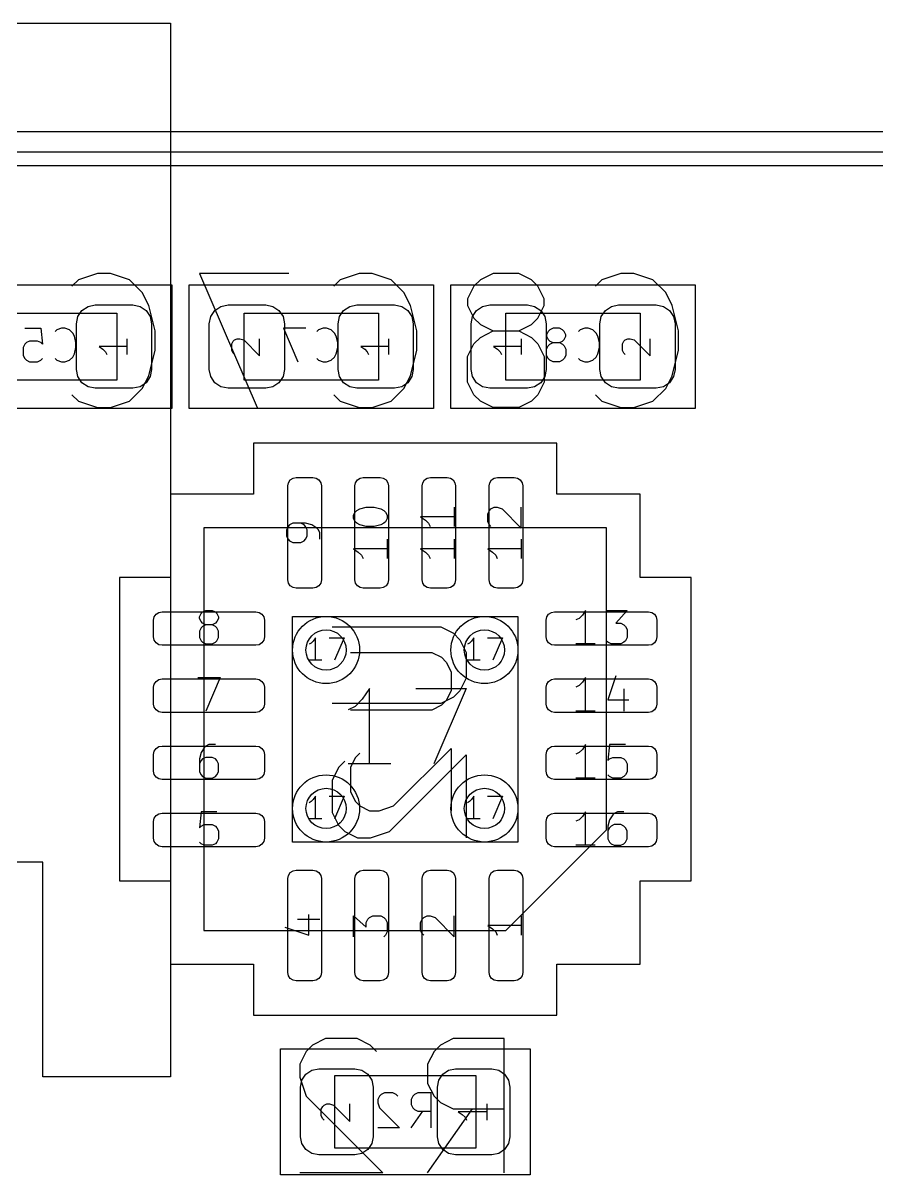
# Model space of a CAD drawing. Header units: millimetres. Extents: x 11.8 to 38.3, y -37 to -11.
# Drawn here: x 21.1 to 27.46, y -19.62 to -11.04 of the extents above; entities that cross this region are included whole.
import ezdxf

# ---------------------------------------------------------------- set-up
doc = ezdxf.new("R2010")
doc.units = ezdxf.units.MM
for name, color, linetype, true_color in [('B.Courtyard', 4, 'CONTINUOUS', 0x26e9ff), ('B.Fab', 155, 'CONTINUOUS', 0x585d84), ('Edge.Cuts', 254, 'CONTINUOUS', 0xd0d2cd), ('F.Courtyard', 6, 'CONTINUOUS', 0xff26e2), ('F.Fab', 9, 'CONTINUOUS', 0xafafaf)]:
    doc.layers.add(name, color=color, linetype=linetype, true_color=true_color)

msp = doc.modelspace()

# ---------------------------------------------------------------- linework, layer by layer
at = {"layer": 'B.Courtyard', "linetype": 'CONTINUOUS'}
for p, q in [((20.39, -12.99), (22.21, -12.99)), ((22.21, -12.99), (22.21, -13.91)), ((22.34, -12.99), (24.16, -12.99)), ((22.34, -13.91), (22.34, -12.99)), ((24.16, -12.99), (24.16, -13.91)), ((24.29, -12.99), (26.11, -12.99)), ((24.29, -13.91), (24.29, -12.99)), ((26.11, -12.99), (26.11, -13.91)), ((22.21, -13.91), (20.39, -13.91)), ((24.16, -13.91), (22.34, -13.91)), ((26.11, -13.91), (24.29, -13.91)), ((22.82, -14.17), (22.82, -14.55)), ((25.08, -14.17), (22.82, -14.17)), ((25.08, -14.55), (25.08, -14.17)), ((22.2, -14.55), (22.2, -15.17)), ((22.82, -14.55), (22.2, -14.55)), ((25.7, -14.55), (25.08, -14.55)), ((25.7, -15.17), (25.7, -14.55)), ((21.82, -15.17), (21.82, -17.43)), ((22.2, -15.17), (21.82, -15.17)), ((26.08, -15.17), (25.7, -15.17)), ((26.08, -17.43), (26.08, -15.17)), ((21.82, -17.43), (22.2, -17.43)), ((22.2, -17.43), (22.2, -18.05)), ((25.7, -17.43), (26.08, -17.43)), ((25.7, -18.05), (25.7, -17.43)), ((22.2, -18.05), (22.82, -18.05)), ((22.82, -18.05), (22.82, -18.43)), ((25.08, -18.05), (25.7, -18.05)), ((25.08, -18.43), (25.08, -18.05)), ((22.82, -18.43), (25.08, -18.43)), ((23.02, -18.68), (24.88, -18.68)), ((23.02, -19.62), (23.02, -18.68)), ((24.88, -18.68), (24.88, -19.62)), ((24.88, -19.62), (23.02, -19.62))]:
    msp.add_line(p, q, dxfattribs=at)
at = {"layer": 'B.Courtyard'}
for centre in [(23.36, -15.71), (24.54, -15.71), (23.36, -16.89), (24.54, -16.89)]:
    msp.add_circle(centre, 0.15, dxfattribs=at)
at = {"layer": 'B.Fab', "linetype": 'CONTINUOUS'}
for p, q in [((21.514285, -12.952438), (21.466666, -13.000057)), ((21.657142, -12.904819), (21.514285, -12.952438)), ((21.75238, -12.904819), (21.657142, -12.904819)), ((21.895237, -12.952438), (21.75238, -12.904819)), ((21.990475, -13.047676), (21.895237, -12.952438)), ((23.083332, -12.904819), (22.416666, -12.904819)), ((22.416666, -12.904819), (22.845237, -13.904819)), ((23.464285, -12.952438), (23.416666, -13.000057)), ((23.607142, -12.904819), (23.464285, -12.952438)), ((23.70238, -12.904819), (23.607142, -12.904819)), ((23.845237, -12.952438), (23.70238, -12.904819)), ((23.940475, -13.047676), (23.845237, -12.952438)), ((24.509523, -12.952438), (24.461904, -13.000057)), ((24.604761, -12.904819), (24.509523, -12.952438)), ((24.795237, -12.904819), (24.604761, -12.904819)), ((24.890475, -12.952438), (24.795237, -12.904819)), ((24.938094, -13.000057), (24.890475, -12.952438)), ((25.414285, -12.952438), (25.366666, -13.000057)), ((25.557142, -12.904819), (25.414285, -12.952438)), ((25.65238, -12.904819), (25.557142, -12.904819)), ((25.795237, -12.952438), (25.65238, -12.904819)), ((25.890475, -13.047676), (25.795237, -12.952438)), ((24.461904, -13.000057), (24.414285, -13.095295)), ((24.985713, -13.095295), (24.938094, -13.000057)), ((22.038094, -13.142914), (21.990475, -13.047676)), ((23.988094, -13.142914), (23.940475, -13.047676)), ((24.414285, -13.095295), (24.414285, -13.142914)), ((24.985713, -13.142914), (24.985713, -13.095295)), ((25.938094, -13.142914), (25.890475, -13.047676)), ((20.8, -13.2), (21.8, -13.2)), ((21.510657, -13.226424), (21.541005, -13.181005)), ((21.541005, -13.181005), (21.586424, -13.150657)), ((21.586424, -13.150657), (21.64, -13.14)), ((21.64, -13.14), (21.92, -13.14)), ((21.8, -13.2), (21.8, -13.7)), ((21.92, -13.14), (21.973576, -13.150657)), ((21.973576, -13.150657), (22.018995, -13.181005)), ((22.018995, -13.181005), (22.049343, -13.226424)), ((22.085713, -13.33339), (22.038094, -13.142914)), ((22.500657, -13.226424), (22.531005, -13.181005)), ((22.531005, -13.181005), (22.576424, -13.150657)), ((22.576424, -13.150657), (22.63, -13.14)), ((22.63, -13.14), (22.91, -13.14)), ((22.75, -13.2), (23.75, -13.2)), ((22.75, -13.7), (22.75, -13.2)), ((22.91, -13.14), (22.963576, -13.150657)), ((22.963576, -13.150657), (23.008995, -13.181005)), ((23.008995, -13.181005), (23.039343, -13.226424)), ((23.460657, -13.226424), (23.491005, -13.181005)), ((23.491005, -13.181005), (23.536424, -13.150657)), ((23.536424, -13.150657), (23.59, -13.14)), ((23.59, -13.14), (23.87, -13.14)), ((23.75, -13.2), (23.75, -13.7)), ((23.87, -13.14), (23.923576, -13.150657)), ((23.923576, -13.150657), (23.968995, -13.181005)), ((23.968995, -13.181005), (23.999343, -13.226424)), ((24.035713, -13.33339), (23.988094, -13.142914)), ((24.414285, -13.142914), (24.461904, -13.238152)), ((24.450657, -13.226424), (24.481005, -13.181005)), ((24.481005, -13.181005), (24.526424, -13.150657)), ((24.526424, -13.150657), (24.58, -13.14)), ((24.58, -13.14), (24.86, -13.14)), ((24.7, -13.2), (25.7, -13.2)), ((24.7, -13.7), (24.7, -13.2)), ((24.86, -13.14), (24.913576, -13.150657)), ((24.913576, -13.150657), (24.958995, -13.181005)), ((24.938094, -13.238152), (24.985713, -13.142914)), ((24.958995, -13.181005), (24.989343, -13.226424)), ((25.410657, -13.226424), (25.441005, -13.181005)), ((25.441005, -13.181005), (25.486424, -13.150657)), ((25.486424, -13.150657), (25.54, -13.14)), ((25.54, -13.14), (25.82, -13.14)), ((25.7, -13.2), (25.7, -13.7)), ((25.82, -13.14), (25.873576, -13.150657)), ((25.873576, -13.150657), (25.918995, -13.181005)), ((25.918995, -13.181005), (25.949343, -13.226424)), ((25.985713, -13.33339), (25.938094, -13.142914)), ((21.5, -13.28), (21.510657, -13.226424)), ((21.5, -13.62), (21.5, -13.28)), ((22.049343, -13.226424), (22.06, -13.28)), ((22.06, -13.28), (22.06, -13.62)), ((22.49, -13.28), (22.500657, -13.226424)), ((22.49, -13.62), (22.49, -13.28)), ((23.039343, -13.226424), (23.05, -13.28)), ((23.05, -13.28), (23.05, -13.62)), ((23.45, -13.28), (23.460657, -13.226424)), ((23.45, -13.62), (23.45, -13.28)), ((23.999343, -13.226424), (24.01, -13.28)), ((24.01, -13.28), (24.01, -13.62)), ((24.44, -13.28), (24.450657, -13.226424)), ((24.44, -13.62), (24.44, -13.28)), ((24.461904, -13.238152), (24.509523, -13.285771)), ((24.509523, -13.285771), (24.604761, -13.33339)), ((24.795237, -13.33339), (24.890475, -13.285771)), ((24.890475, -13.285771), (24.938094, -13.238152)), ((24.989343, -13.226424), (25, -13.28)), ((25, -13.28), (25, -13.62)), ((25.4, -13.28), (25.410657, -13.226424)), ((25.4, -13.62), (25.4, -13.28)), ((25.949343, -13.226424), (25.96, -13.28)), ((25.96, -13.28), (25.96, -13.62)), ((21.115475, -13.313574), (21.234523, -13.313574)), ((21.234523, -13.313574), (21.246427, -13.432622)), ((21.35357, -13.325479), (21.341666, -13.337384)), ((21.389285, -13.313574), (21.35357, -13.325479)), ((21.413094, -13.313574), (21.389285, -13.313574)), ((21.448808, -13.325479), (21.413094, -13.313574)), ((21.472618, -13.349289), (21.448808, -13.325479)), ((21.484523, -13.373098), (21.472618, -13.349289)), ((21.496427, -13.420717), (21.484523, -13.373098)), ((22.085713, -13.476247), (22.085713, -13.33339)), ((23.208332, -13.313574), (23.041666, -13.313574)), ((23.041666, -13.313574), (23.148808, -13.563574)), ((23.30357, -13.325479), (23.291666, -13.337384)), ((23.339285, -13.313574), (23.30357, -13.325479)), ((23.363094, -13.313574), (23.339285, -13.313574)), ((23.398808, -13.325479), (23.363094, -13.313574)), ((23.422618, -13.349289), (23.398808, -13.325479)), ((23.434523, -13.373098), (23.422618, -13.349289)), ((23.446427, -13.420717), (23.434523, -13.373098)), ((24.035713, -13.476247), (24.035713, -13.33339)), ((24.461904, -13.428628), (24.509523, -13.381009)), ((24.509523, -13.381009), (24.604761, -13.33339)), ((24.604761, -13.33339), (24.795237, -13.33339)), ((24.795237, -13.33339), (24.890475, -13.381009)), ((24.890475, -13.381009), (24.938094, -13.428628)), ((25.015475, -13.337384), (25.00357, -13.361193)), ((25.00357, -13.361193), (25.00357, -13.373098)), ((25.00357, -13.373098), (25.015475, -13.396908)), ((25.02738, -13.325479), (25.015475, -13.337384)), ((25.051189, -13.313574), (25.02738, -13.325479)), ((25.098808, -13.313574), (25.051189, -13.313574)), ((25.122618, -13.325479), (25.098808, -13.313574)), ((25.134523, -13.337384), (25.122618, -13.325479)), ((25.146427, -13.361193), (25.134523, -13.337384)), ((25.134523, -13.396908), (25.146427, -13.373098)), ((25.146427, -13.373098), (25.146427, -13.361193)), ((25.25357, -13.325479), (25.241666, -13.337384)), ((25.289285, -13.313574), (25.25357, -13.325479)), ((25.313094, -13.313574), (25.289285, -13.313574)), ((25.348808, -13.325479), (25.313094, -13.313574)), ((25.372618, -13.349289), (25.348808, -13.325479)), ((25.384523, -13.373098), (25.372618, -13.349289)), ((25.396427, -13.420717), (25.384523, -13.373098)), ((25.985713, -13.476247), (25.985713, -13.33339)), ((21.115475, -13.432622), (21.10357, -13.456431)), ((21.10357, -13.456431), (21.10357, -13.515955)), ((21.12738, -13.420717), (21.115475, -13.432622)), ((21.151189, -13.408812), (21.12738, -13.420717)), ((21.210713, -13.408812), (21.151189, -13.408812)), ((21.234523, -13.420717), (21.210713, -13.408812)), ((21.246427, -13.432622), (21.234523, -13.420717)), ((21.484523, -13.50405), (21.496427, -13.456431)), ((21.496427, -13.456431), (21.496427, -13.420717)), ((21.874712, -13.449999), (21.668046, -13.449999)), ((21.668046, -13.449999), (21.697569, -13.469682)), ((21.697569, -13.469682), (21.717252, -13.489364)), ((21.874712, -13.390952), (21.874712, -13.509047)), ((22.658046, -13.430317), (22.667887, -13.410634)), ((22.658046, -13.479523), (22.658046, -13.430317)), ((22.667887, -13.410634), (22.677728, -13.400793)), ((22.677728, -13.400793), (22.697411, -13.390952)), ((22.697411, -13.390952), (22.717093, -13.390952)), ((22.717093, -13.390952), (22.746617, -13.400793)), ((22.746617, -13.400793), (22.864712, -13.518888)), ((22.864712, -13.518888), (22.864712, -13.390952)), ((23.434523, -13.50405), (23.446427, -13.456431)), ((23.446427, -13.456431), (23.446427, -13.420717)), ((23.824712, -13.449999), (23.618046, -13.449999)), ((23.618046, -13.449999), (23.647569, -13.469682)), ((23.647569, -13.469682), (23.667252, -13.489364)), ((23.824712, -13.390952), (23.824712, -13.509047)), ((24.414285, -13.523866), (24.461904, -13.428628)), ((24.814712, -13.449999), (24.608046, -13.449999)), ((24.608046, -13.449999), (24.637569, -13.469682)), ((24.637569, -13.469682), (24.657252, -13.489364)), ((24.814712, -13.390952), (24.814712, -13.509047)), ((24.938094, -13.428628), (24.985713, -13.523866)), ((25.00357, -13.468336), (25.015475, -13.444527)), ((25.00357, -13.515955), (25.00357, -13.468336)), ((25.015475, -13.396908), (25.02738, -13.408812)), ((25.015475, -13.444527), (25.02738, -13.432622)), ((25.02738, -13.408812), (25.051189, -13.420717)), ((25.02738, -13.432622), (25.051189, -13.420717)), ((25.051189, -13.420717), (25.098808, -13.420717)), ((25.098808, -13.420717), (25.122618, -13.408812)), ((25.098808, -13.420717), (25.122618, -13.432622)), ((25.122618, -13.408812), (25.134523, -13.396908)), ((25.122618, -13.432622), (25.134523, -13.444527)), ((25.134523, -13.444527), (25.146427, -13.468336)), ((25.146427, -13.468336), (25.146427, -13.515955)), ((25.384523, -13.50405), (25.396427, -13.456431)), ((25.396427, -13.456431), (25.396427, -13.420717)), ((25.568046, -13.430317), (25.577887, -13.410634)), ((25.568046, -13.479523), (25.568046, -13.430317)), ((25.577887, -13.410634), (25.587728, -13.400793)), ((25.587728, -13.400793), (25.607411, -13.390952)), ((25.607411, -13.390952), (25.627093, -13.390952)), ((25.627093, -13.390952), (25.656617, -13.400793)), ((25.656617, -13.400793), (25.774712, -13.518888)), ((25.774712, -13.518888), (25.774712, -13.390952)), ((21.10357, -13.515955), (21.115475, -13.539765)), ((21.115475, -13.539765), (21.12738, -13.55167)), ((21.12738, -13.55167), (21.151189, -13.563574)), ((21.210713, -13.563574), (21.234523, -13.55167)), ((21.234523, -13.55167), (21.246427, -13.539765)), ((21.341666, -13.539765), (21.35357, -13.55167)), ((21.35357, -13.55167), (21.389285, -13.563574)), ((21.413094, -13.563574), (21.448808, -13.55167)), ((21.448808, -13.55167), (21.472618, -13.52786)), ((21.472618, -13.52786), (21.484523, -13.50405)), ((21.717252, -13.489364), (21.727093, -13.509047)), ((22.038094, -13.666723), (22.085713, -13.476247)), ((22.667887, -13.499205), (22.658046, -13.479523)), ((22.677728, -13.509047), (22.667887, -13.499205)), ((23.291666, -13.539765), (23.30357, -13.55167)), ((23.30357, -13.55167), (23.339285, -13.563574)), ((23.363094, -13.563574), (23.398808, -13.55167)), ((23.398808, -13.55167), (23.422618, -13.52786)), ((23.422618, -13.52786), (23.434523, -13.50405)), ((23.667252, -13.489364), (23.677093, -13.509047)), ((23.988094, -13.666723), (24.035713, -13.476247)), ((24.414285, -13.714342), (24.414285, -13.523866)), ((24.657252, -13.489364), (24.667093, -13.509047)), ((24.985713, -13.523866), (24.985713, -13.714342)), ((25.015475, -13.539765), (25.00357, -13.515955)), ((25.02738, -13.55167), (25.015475, -13.539765)), ((25.051189, -13.563574), (25.02738, -13.55167)), ((25.122618, -13.55167), (25.098808, -13.563574)), ((25.134523, -13.539765), (25.122618, -13.55167)), ((25.146427, -13.515955), (25.134523, -13.539765)), ((25.241666, -13.539765), (25.25357, -13.55167)), ((25.25357, -13.55167), (25.289285, -13.563574)), ((25.313094, -13.563574), (25.348808, -13.55167)), ((25.348808, -13.55167), (25.372618, -13.52786)), ((25.372618, -13.52786), (25.384523, -13.50405)), ((25.577887, -13.499205), (25.568046, -13.479523)), ((25.587728, -13.509047), (25.577887, -13.499205)), ((25.938094, -13.666723), (25.985713, -13.476247)), ((21.151189, -13.563574), (21.210713, -13.563574)), ((21.389285, -13.563574), (21.413094, -13.563574)), ((21.510657, -13.673576), (21.5, -13.62)), ((22.06, -13.62), (22.049343, -13.673576)), ((22.500657, -13.673576), (22.49, -13.62)), ((23.05, -13.62), (23.039343, -13.673576)), ((23.339285, -13.563574), (23.363094, -13.563574)), ((23.460657, -13.673576), (23.45, -13.62)), ((24.01, -13.62), (23.999343, -13.673576)), ((24.450657, -13.673576), (24.44, -13.62)), ((25, -13.62), (24.989343, -13.673576)), ((25.098808, -13.563574), (25.051189, -13.563574)), ((25.289285, -13.563574), (25.313094, -13.563574)), ((25.410657, -13.673576), (25.4, -13.62)), ((25.96, -13.62), (25.949343, -13.673576)), ((21.8, -13.7), (20.8, -13.7)), ((21.541005, -13.718995), (21.510657, -13.673576)), ((21.586424, -13.749343), (21.541005, -13.718995)), ((22.018995, -13.718995), (21.973576, -13.749343)), ((21.990475, -13.761961), (22.038094, -13.666723)), ((22.049343, -13.673576), (22.018995, -13.718995)), ((22.531005, -13.718995), (22.500657, -13.673576)), ((22.576424, -13.749343), (22.531005, -13.718995)), ((23.75, -13.7), (22.75, -13.7)), ((23.008995, -13.718995), (22.963576, -13.749343)), ((23.039343, -13.673576), (23.008995, -13.718995)), ((23.491005, -13.718995), (23.460657, -13.673576)), ((23.536424, -13.749343), (23.491005, -13.718995)), ((23.968995, -13.718995), (23.923576, -13.749343)), ((23.940475, -13.761961), (23.988094, -13.666723)), ((23.999343, -13.673576), (23.968995, -13.718995)), ((24.461904, -13.80958), (24.414285, -13.714342)), ((24.481005, -13.718995), (24.450657, -13.673576)), ((24.526424, -13.749343), (24.481005, -13.718995)), ((25.7, -13.7), (24.7, -13.7)), ((24.958995, -13.718995), (24.913576, -13.749343)), ((24.985713, -13.714342), (24.938094, -13.80958)), ((24.989343, -13.673576), (24.958995, -13.718995)), ((25.441005, -13.718995), (25.410657, -13.673576)), ((25.486424, -13.749343), (25.441005, -13.718995)), ((25.918995, -13.718995), (25.873576, -13.749343)), ((25.890475, -13.761961), (25.938094, -13.666723)), ((25.949343, -13.673576), (25.918995, -13.718995)), ((21.466666, -13.80958), (21.514285, -13.8572)), ((21.64, -13.76), (21.586424, -13.749343)), ((21.92, -13.76), (21.64, -13.76)), ((21.895237, -13.8572), (21.990475, -13.761961)), ((21.973576, -13.749343), (21.92, -13.76)), ((22.63, -13.76), (22.576424, -13.749343)), ((22.91, -13.76), (22.63, -13.76)), ((22.963576, -13.749343), (22.91, -13.76)), ((23.416666, -13.80958), (23.464285, -13.8572)), ((23.59, -13.76), (23.536424, -13.749343)), ((23.87, -13.76), (23.59, -13.76)), ((23.845237, -13.8572), (23.940475, -13.761961)), ((23.923576, -13.749343), (23.87, -13.76)), ((24.509523, -13.8572), (24.461904, -13.80958)), ((24.58, -13.76), (24.526424, -13.749343)), ((24.86, -13.76), (24.58, -13.76)), ((24.913576, -13.749343), (24.86, -13.76)), ((24.938094, -13.80958), (24.890475, -13.8572)), ((25.366666, -13.80958), (25.414285, -13.8572)), ((25.54, -13.76), (25.486424, -13.749343)), ((25.82, -13.76), (25.54, -13.76)), ((25.795237, -13.8572), (25.890475, -13.761961)), ((25.873576, -13.749343), (25.82, -13.76)), ((21.514285, -13.8572), (21.657142, -13.904819)), ((21.75238, -13.904819), (21.895237, -13.8572)), ((23.464285, -13.8572), (23.607142, -13.904819)), ((23.70238, -13.904819), (23.845237, -13.8572)), ((24.604761, -13.904819), (24.509523, -13.8572)), ((24.890475, -13.8572), (24.795237, -13.904819)), ((25.414285, -13.8572), (25.557142, -13.904819)), ((25.65238, -13.904819), (25.795237, -13.8572)), ((21.657142, -13.904819), (21.75238, -13.904819)), ((23.607142, -13.904819), (23.70238, -13.904819)), ((24.795237, -13.904819), (24.604761, -13.904819)), ((25.557142, -13.904819), (25.65238, -13.904819)), ((23.075, -14.4875), (23.079758, -14.463582)), ((23.075, -15.1875), (23.075, -14.4875)), ((23.079758, -14.463582), (23.093306, -14.443306)), ((23.093306, -14.443306), (23.113582, -14.429758)), ((23.113582, -14.429758), (23.1375, -14.425)), ((23.1375, -14.425), (23.2625, -14.425)), ((23.2625, -14.425), (23.286418, -14.429758)), ((23.286418, -14.429758), (23.306694, -14.443306)), ((23.306694, -14.443306), (23.320242, -14.463582)), ((23.320242, -14.463582), (23.325, -14.4875)), ((23.325, -14.4875), (23.325, -15.1875)), ((23.575, -14.4875), (23.579758, -14.463582)), ((23.575, -15.1875), (23.575, -14.4875)), ((23.579758, -14.463582), (23.593306, -14.443306)), ((23.593306, -14.443306), (23.613582, -14.429758)), ((23.613582, -14.429758), (23.6375, -14.425)), ((23.6375, -14.425), (23.7625, -14.425)), ((23.7625, -14.425), (23.786418, -14.429758)), ((23.786418, -14.429758), (23.806694, -14.443306)), ((23.806694, -14.443306), (23.820242, -14.463582)), ((23.820242, -14.463582), (23.825, -14.4875)), ((23.825, -14.4875), (23.825, -15.1875)), ((24.075, -14.4875), (24.079758, -14.463582)), ((24.075, -15.1875), (24.075, -14.4875)), ((24.079758, -14.463582), (24.093306, -14.443306)), ((24.093306, -14.443306), (24.113582, -14.429758)), ((24.113582, -14.429758), (24.1375, -14.425)), ((24.1375, -14.425), (24.2625, -14.425)), ((24.2625, -14.425), (24.286418, -14.429758)), ((24.286418, -14.429758), (24.306694, -14.443306)), ((24.306694, -14.443306), (24.320242, -14.463582)), ((24.320242, -14.463582), (24.325, -14.4875)), ((24.325, -14.4875), (24.325, -15.1875)), ((24.575, -14.4875), (24.579758, -14.463582)), ((24.575, -15.1875), (24.575, -14.4875)), ((24.579758, -14.463582), (24.593306, -14.443306)), ((24.593306, -14.443306), (24.613582, -14.429758)), ((24.613582, -14.429758), (24.6375, -14.425)), ((24.6375, -14.425), (24.7625, -14.425)), ((24.7625, -14.425), (24.786418, -14.429758)), ((24.786418, -14.429758), (24.806694, -14.443306)), ((24.806694, -14.443306), (24.820242, -14.463582)), ((24.820242, -14.463582), (24.825, -14.4875)), ((24.825, -14.4875), (24.825, -15.1875)), ((23.576475, -14.682738), (23.58838, -14.670833)), ((23.58838, -14.670833), (23.612189, -14.658928)), ((23.612189, -14.658928), (23.659808, -14.647023)), ((23.659808, -14.647023), (23.719332, -14.647023)), ((23.719332, -14.647023), (23.766951, -14.658928)), ((23.766951, -14.658928), (23.790761, -14.670833)), ((23.790761, -14.670833), (23.802666, -14.682738)), ((24.31457, -14.647023), (24.31457, -14.78988)), ((24.56457, -14.694642), (24.576475, -14.670833)), ((24.576475, -14.670833), (24.58838, -14.658928)), ((24.58838, -14.658928), (24.612189, -14.647023)), ((24.612189, -14.647023), (24.635999, -14.647023)), ((24.635999, -14.647023), (24.671713, -14.658928)), ((24.671713, -14.658928), (24.81457, -14.801785)), ((24.81457, -14.801785), (24.81457, -14.647023)), ((23.56457, -14.706547), (23.576475, -14.682738)), ((23.56457, -14.730357), (23.56457, -14.706547)), ((23.576475, -14.754166), (23.56457, -14.730357)), ((23.58838, -14.766071), (23.576475, -14.754166)), ((23.802666, -14.754166), (23.790761, -14.766071)), ((23.802666, -14.682738), (23.81457, -14.706547)), ((23.81457, -14.730357), (23.802666, -14.754166)), ((23.81457, -14.706547), (23.81457, -14.730357)), ((24.31457, -14.718452), (24.06457, -14.718452)), ((24.06457, -14.718452), (24.100285, -14.742261)), ((24.100285, -14.742261), (24.124094, -14.766071)), ((24.56457, -14.754166), (24.56457, -14.694642)), ((24.576475, -14.777976), (24.56457, -14.754166)), ((25.45, -14.8), (22.45, -14.8)), ((22.45, -14.8), (22.45, -17.8)), ((23.076475, -14.78988), (23.06457, -14.813689)), ((23.06457, -14.813689), (23.06457, -14.861308)), ((23.08838, -14.777975), (23.076475, -14.78988)), ((23.112189, -14.76607), (23.08838, -14.777975)), ((23.207427, -14.76607), (23.112189, -14.76607)), ((23.195523, -14.777975), (23.171713, -14.76607)), ((23.207427, -14.78988), (23.195523, -14.777975)), ((23.255046, -14.777975), (23.207427, -14.76607)), ((23.219332, -14.813689), (23.207427, -14.78988)), ((23.219332, -14.861308), (23.219332, -14.813689)), ((23.290761, -14.801785), (23.255046, -14.777975)), ((23.302666, -14.813689), (23.290761, -14.801785)), ((23.31457, -14.837499), (23.302666, -14.813689)), ((23.31457, -14.885118), (23.31457, -14.837499)), ((23.612189, -14.777976), (23.58838, -14.766071)), ((23.659808, -14.78988), (23.612189, -14.777976)), ((23.719332, -14.78988), (23.659808, -14.78988)), ((23.766951, -14.777976), (23.719332, -14.78988)), ((23.790761, -14.766071), (23.766951, -14.777976)), ((24.124094, -14.766071), (24.135999, -14.78988)), ((24.58838, -14.78988), (24.576475, -14.777976)), ((25.45, -17.05), (25.45, -14.8)), ((23.06457, -14.861308), (23.076475, -14.885118)), ((23.076475, -14.885118), (23.08838, -14.897023)), ((23.08838, -14.897023), (23.112189, -14.908927)), ((23.112189, -14.908927), (23.171713, -14.908927)), ((23.171713, -14.908927), (23.195523, -14.897023)), ((23.195523, -14.897023), (23.207427, -14.885118)), ((23.207427, -14.885118), (23.219332, -14.861308)), ((23.81457, -14.885118), (23.81457, -15.027975)), ((24.31457, -14.885118), (24.31457, -15.027975)), ((24.81457, -14.885118), (24.81457, -15.027975)), ((23.81457, -14.956547), (23.56457, -14.956547)), ((23.56457, -14.956547), (23.600285, -14.980356)), ((23.600285, -14.980356), (23.624094, -15.004166)), ((23.624094, -15.004166), (23.635999, -15.027975)), ((24.31457, -14.956547), (24.06457, -14.956547)), ((24.06457, -14.956547), (24.100285, -14.980356)), ((24.100285, -14.980356), (24.124094, -15.004166)), ((24.124094, -15.004166), (24.135999, -15.027975)), ((24.81457, -14.956547), (24.56457, -14.956547)), ((24.56457, -14.956547), (24.600285, -14.980356)), ((24.600285, -14.980356), (24.624094, -15.004166)), ((24.624094, -15.004166), (24.635999, -15.027975)), ((23.079758, -15.211418), (23.075, -15.1875)), ((23.093306, -15.231694), (23.079758, -15.211418)), ((23.113582, -15.245242), (23.093306, -15.231694)), ((23.1375, -15.25), (23.113582, -15.245242)), ((23.2625, -15.25), (23.1375, -15.25)), ((23.286418, -15.245242), (23.2625, -15.25)), ((23.306694, -15.231694), (23.286418, -15.245242)), ((23.320242, -15.211418), (23.306694, -15.231694)), ((23.325, -15.1875), (23.320242, -15.211418)), ((23.579758, -15.211418), (23.575, -15.1875)), ((23.593306, -15.231694), (23.579758, -15.211418)), ((23.613582, -15.245242), (23.593306, -15.231694)), ((23.6375, -15.25), (23.613582, -15.245242)), ((23.7625, -15.25), (23.6375, -15.25)), ((23.786418, -15.245242), (23.7625, -15.25)), ((23.806694, -15.231694), (23.786418, -15.245242)), ((23.820242, -15.211418), (23.806694, -15.231694)), ((23.825, -15.1875), (23.820242, -15.211418)), ((24.079758, -15.211418), (24.075, -15.1875)), ((24.093306, -15.231694), (24.079758, -15.211418)), ((24.113582, -15.245242), (24.093306, -15.231694)), ((24.1375, -15.25), (24.113582, -15.245242)), ((24.2625, -15.25), (24.1375, -15.25)), ((24.286418, -15.245242), (24.2625, -15.25)), ((24.306694, -15.231694), (24.286418, -15.245242)), ((24.320242, -15.211418), (24.306694, -15.231694)), ((24.325, -15.1875), (24.320242, -15.211418)), ((24.579758, -15.211418), (24.575, -15.1875)), ((24.593306, -15.231694), (24.579758, -15.211418)), ((24.613582, -15.245242), (24.593306, -15.231694)), ((24.6375, -15.25), (24.613582, -15.245242)), ((24.7625, -15.25), (24.6375, -15.25)), ((24.786418, -15.245242), (24.7625, -15.25)), ((24.806694, -15.231694), (24.786418, -15.245242)), ((24.820242, -15.211418), (24.806694, -15.231694)), ((24.825, -15.1875), (24.820242, -15.211418)), ((22.079758, -15.463582), (22.093306, -15.443306)), ((22.093306, -15.443306), (22.113582, -15.429758)), ((22.113582, -15.429758), (22.1375, -15.425)), ((22.1375, -15.425), (22.8375, -15.425)), ((22.416072, -15.462189), (22.427976, -15.43838)), ((22.427976, -15.43838), (22.439881, -15.426475)), ((22.439881, -15.426475), (22.463691, -15.41457)), ((22.463691, -15.41457), (22.51131, -15.41457)), ((22.51131, -15.41457), (22.535119, -15.426475)), ((22.535119, -15.426475), (22.547024, -15.43838)), ((22.547024, -15.43838), (22.558929, -15.462189)), ((22.8375, -15.425), (22.861418, -15.429758)), ((22.861418, -15.429758), (22.881694, -15.443306)), ((22.881694, -15.443306), (22.895242, -15.463582)), ((25.004758, -15.463582), (25.018306, -15.443306)), ((25.018306, -15.443306), (25.038582, -15.429758)), ((25.038582, -15.429758), (25.0625, -15.425)), ((25.0625, -15.425), (25.7625, -15.425)), ((25.293452, -15.41457), (25.269643, -15.450285)), ((25.293452, -15.66457), (25.293452, -15.41457)), ((25.448214, -15.41457), (25.602976, -15.41457)), ((25.602976, -15.41457), (25.519642, -15.509808)), ((25.7625, -15.425), (25.786418, -15.429758)), ((25.786418, -15.429758), (25.806694, -15.443306)), ((25.806694, -15.443306), (25.820242, -15.463582)), ((22.075, -15.4875), (22.079758, -15.463582)), ((22.075, -15.6125), (22.075, -15.4875)), ((22.416072, -15.474094), (22.416072, -15.462189)), ((22.427976, -15.497904), (22.416072, -15.474094)), ((22.439881, -15.509808), (22.427976, -15.497904)), ((22.463691, -15.521713), (22.439881, -15.509808)), ((22.463691, -15.521713), (22.439881, -15.533618)), ((22.51131, -15.521713), (22.463691, -15.521713)), ((22.535119, -15.509808), (22.51131, -15.521713)), ((22.535119, -15.533618), (22.51131, -15.521713)), ((22.547024, -15.497904), (22.535119, -15.509808)), ((22.558929, -15.474094), (22.547024, -15.497904)), ((22.558929, -15.462189), (22.558929, -15.474094)), ((22.895242, -15.463582), (22.9, -15.4875)), ((22.9, -15.4875), (22.9, -15.6125)), ((23.11, -17.14), (23.11, -15.46)), ((23.11, -15.46), (24.79, -15.46)), ((24.79, -15.46), (24.79, -17.14)), ((25, -15.4875), (25.004758, -15.463582)), ((25, -15.6125), (25, -15.4875)), ((25.245833, -15.474094), (25.222024, -15.485999)), ((25.269643, -15.450285), (25.245833, -15.474094)), ((25.519642, -15.509808), (25.555357, -15.509808)), ((25.555357, -15.509808), (25.579166, -15.521713)), ((25.579166, -15.521713), (25.591071, -15.533618)), ((25.820242, -15.463582), (25.825, -15.4875)), ((25.825, -15.4875), (25.825, -15.6125)), ((22.079758, -15.636418), (22.075, -15.6125)), ((22.427976, -15.545523), (22.416072, -15.569332)), ((22.416072, -15.569332), (22.416072, -15.616951)), ((22.439881, -15.533618), (22.427976, -15.545523)), ((22.547024, -15.545523), (22.535119, -15.533618)), ((22.558929, -15.569332), (22.547024, -15.545523)), ((22.558929, -15.616951), (22.558929, -15.569332)), ((22.9, -15.6125), (22.895242, -15.636418)), ((23.404819, -15.538095), (24.214342, -15.538095)), ((24.214342, -15.538095), (24.30958, -15.585714)), ((24.30958, -15.585714), (24.3572, -15.633333)), ((25.004758, -15.636418), (25, -15.6125)), ((25.591071, -15.533618), (25.602976, -15.557427)), ((25.602976, -15.557427), (25.602976, -15.616951)), ((25.825, -15.6125), (25.820242, -15.636418)), ((22.093306, -15.656694), (22.079758, -15.636418)), ((22.113582, -15.670242), (22.093306, -15.656694)), ((22.1375, -15.675), (22.113582, -15.670242)), ((22.8375, -15.675), (22.1375, -15.675)), ((22.416072, -15.616951), (22.427976, -15.640761)), ((22.427976, -15.640761), (22.439881, -15.652666)), ((22.439881, -15.652666), (22.463691, -15.66457)), ((22.463691, -15.66457), (22.51131, -15.66457)), ((22.51131, -15.66457), (22.535119, -15.652666)), ((22.535119, -15.652666), (22.547024, -15.640761)), ((22.547024, -15.640761), (22.558929, -15.616951)), ((22.861418, -15.670242), (22.8375, -15.675)), ((22.881694, -15.656694), (22.861418, -15.670242)), ((22.895242, -15.636418), (22.881694, -15.656694)), ((23.248888, -15.659396), (23.233015, -15.667333)), ((23.264761, -15.643523), (23.248888, -15.659396)), ((23.280634, -15.619714), (23.264761, -15.643523)), ((23.280634, -15.78638), (23.280634, -15.619714)), ((23.383809, -15.619714), (23.49492, -15.619714)), ((23.49492, -15.619714), (23.423491, -15.78638)), ((24.3572, -15.633333), (24.404819, -15.728571)), ((24.428888, -15.659396), (24.413015, -15.667333)), ((24.444761, -15.643523), (24.428888, -15.659396)), ((24.460634, -15.619714), (24.444761, -15.643523)), ((24.460634, -15.78638), (24.460634, -15.619714)), ((24.563809, -15.619714), (24.67492, -15.619714)), ((24.67492, -15.619714), (24.603491, -15.78638)), ((25.018306, -15.656694), (25.004758, -15.636418)), ((25.038582, -15.670242), (25.018306, -15.656694)), ((25.0625, -15.675), (25.038582, -15.670242)), ((25.7625, -15.675), (25.0625, -15.675)), ((25.364881, -15.66457), (25.222024, -15.66457)), ((25.460119, -15.652666), (25.448214, -15.640761)), ((25.483928, -15.66457), (25.460119, -15.652666)), ((25.555357, -15.66457), (25.483928, -15.66457)), ((25.579166, -15.652666), (25.555357, -15.66457)), ((25.591071, -15.640761), (25.579166, -15.652666)), ((25.602976, -15.616951), (25.591071, -15.640761)), ((25.786418, -15.670242), (25.7625, -15.675)), ((25.806694, -15.656694), (25.786418, -15.670242)), ((25.820242, -15.636418), (25.806694, -15.656694)), ((23.328253, -15.78638), (23.233015, -15.78638)), ((23.541244, -15.728571), (24.148387, -15.728571)), ((24.148387, -15.728571), (24.219815, -15.764285)), ((24.219815, -15.764285), (24.25553, -15.8)), ((24.404819, -15.728571), (24.404819, -15.919047)), ((24.508253, -15.78638), (24.413015, -15.78638)), ((24.25553, -15.8), (24.291244, -15.871428)), ((24.291244, -15.871428), (24.291244, -16.014285)), ((22.079758, -15.963582), (22.093306, -15.943306)), ((22.093306, -15.943306), (22.113582, -15.929758)), ((22.113582, -15.929758), (22.1375, -15.925)), ((22.1375, -15.925), (22.8375, -15.925)), ((22.404167, -15.91457), (22.570833, -15.91457)), ((22.570833, -15.91457), (22.463691, -16.16457)), ((22.8375, -15.925), (22.861418, -15.929758)), ((22.861418, -15.929758), (22.881694, -15.943306)), ((22.881694, -15.943306), (22.895242, -15.963582)), ((24.404819, -15.919047), (24.3572, -16.014285)), ((25.004758, -15.963582), (25.018306, -15.943306)), ((25.018306, -15.943306), (25.038582, -15.929758)), ((25.038582, -15.929758), (25.0625, -15.925)), ((25.0625, -15.925), (25.7625, -15.925)), ((25.269643, -15.950285), (25.245833, -15.974094)), ((25.293452, -15.91457), (25.269643, -15.950285)), ((25.293452, -16.16457), (25.293452, -15.91457)), ((25.519642, -15.902666), (25.460119, -16.081237)), ((25.7625, -15.925), (25.786418, -15.929758)), ((25.786418, -15.929758), (25.806694, -15.943306)), ((25.806694, -15.943306), (25.820242, -15.963582)), ((22.075, -15.9875), (22.079758, -15.963582)), ((22.075, -16.1125), (22.075, -15.9875)), ((22.895242, -15.963582), (22.9, -15.9875)), ((22.9, -15.9875), (22.9, -16.1125)), ((23.683333, -15.996639), (23.63, -16.076639)), ((23.683333, -16.556639), (23.683333, -15.996639)), ((24.03, -15.996639), (24.403333, -15.996639)), ((24.403333, -15.996639), (24.163333, -16.556639)), ((24.291244, -16.014285), (24.25553, -16.085714)), ((24.3572, -16.014285), (24.30958, -16.061904)), ((25, -15.9875), (25.004758, -15.963582)), ((25, -16.1125), (25, -15.9875)), ((25.245833, -15.974094), (25.222024, -15.985999)), ((25.579166, -15.997904), (25.579166, -16.16457)), ((25.820242, -15.963582), (25.825, -15.9875)), ((25.825, -15.9875), (25.825, -16.1125)), ((22.079758, -16.136418), (22.075, -16.1125)), ((22.9, -16.1125), (22.895242, -16.136418)), ((24.214342, -16.109523), (23.404819, -16.109523)), ((23.576667, -16.129973), (23.523333, -16.156639)), ((23.63, -16.076639), (23.576667, -16.129973)), ((24.219815, -16.121428), (24.148387, -16.157142)), ((24.30958, -16.061904), (24.214342, -16.109523)), ((24.25553, -16.085714), (24.219815, -16.121428)), ((25.004758, -16.136418), (25, -16.1125)), ((25.460119, -16.081237), (25.61488, -16.081237)), ((25.825, -16.1125), (25.820242, -16.136418)), ((22.093306, -16.156694), (22.079758, -16.136418)), ((22.113582, -16.170242), (22.093306, -16.156694)), ((22.1375, -16.175), (22.113582, -16.170242)), ((22.8375, -16.175), (22.1375, -16.175)), ((22.861418, -16.170242), (22.8375, -16.175)), ((22.881694, -16.156694), (22.861418, -16.170242)), ((22.895242, -16.136418), (22.881694, -16.156694)), ((24.148387, -16.157142), (23.541244, -16.157142)), ((25.018306, -16.156694), (25.004758, -16.136418)), ((25.038582, -16.170242), (25.018306, -16.156694)), ((25.0625, -16.175), (25.038582, -16.170242)), ((25.7625, -16.175), (25.0625, -16.175)), ((25.364881, -16.16457), (25.222024, -16.16457)), ((25.786418, -16.170242), (25.7625, -16.175)), ((25.806694, -16.156694), (25.786418, -16.170242)), ((25.820242, -16.136418), (25.806694, -16.156694)), ((22.075, -16.4875), (22.079758, -16.463582)), ((22.079758, -16.463582), (22.093306, -16.443306)), ((22.093306, -16.443306), (22.113582, -16.429758)), ((22.113582, -16.429758), (22.1375, -16.425)), ((22.1375, -16.425), (22.8375, -16.425)), ((22.451786, -16.43838), (22.427976, -16.474094)), ((22.463691, -16.426475), (22.451786, -16.43838)), ((22.4875, -16.41457), (22.463691, -16.426475)), ((22.535119, -16.41457), (22.4875, -16.41457)), ((22.8375, -16.425), (22.861418, -16.429758)), ((22.861418, -16.429758), (22.881694, -16.443306)), ((22.881694, -16.443306), (22.895242, -16.463582)), ((22.895242, -16.463582), (22.9, -16.4875)), ((23.862672, -16.871428), (24.291244, -16.442856)), ((24.291244, -16.442856), (24.291244, -16.907142)), ((25, -16.4875), (25.004758, -16.463582)), ((25.004758, -16.463582), (25.018306, -16.443306)), ((25.018306, -16.443306), (25.038582, -16.429758)), ((25.038582, -16.429758), (25.0625, -16.425)), ((25.0625, -16.425), (25.7625, -16.425)), ((25.269643, -16.450285), (25.245833, -16.474094)), ((25.293452, -16.41457), (25.269643, -16.450285)), ((25.293452, -16.66457), (25.293452, -16.41457)), ((25.472023, -16.41457), (25.460119, -16.533618)), ((25.591071, -16.41457), (25.472023, -16.41457)), ((25.7625, -16.425), (25.786418, -16.429758)), ((25.786418, -16.429758), (25.806694, -16.443306)), ((25.806694, -16.443306), (25.820242, -16.463582)), ((25.820242, -16.463582), (25.825, -16.4875)), ((22.075, -16.6125), (22.075, -16.4875)), ((22.427976, -16.474094), (22.416072, -16.521713)), ((22.416072, -16.521713), (22.416072, -16.616951)), ((22.427976, -16.533618), (22.416072, -16.557427)), ((22.439881, -16.521713), (22.427976, -16.533618)), ((22.463691, -16.509808), (22.439881, -16.521713)), ((22.51131, -16.509808), (22.463691, -16.509808)), ((22.535119, -16.521713), (22.51131, -16.509808)), ((22.547024, -16.533618), (22.535119, -16.521713)), ((22.558929, -16.557427), (22.547024, -16.533618)), ((22.558929, -16.616951), (22.558929, -16.557427)), ((22.9, -16.4875), (22.9, -16.6125)), ((23.500057, -16.538095), (23.452438, -16.585714)), ((23.843333, -16.556639), (23.523333, -16.556639)), ((23.576958, -16.514285), (23.541244, -16.585714)), ((23.612672, -16.478571), (23.576958, -16.514285)), ((23.83339, -17.061904), (24.404819, -16.490476)), ((24.404819, -16.490476), (24.404819, -17.109523)), ((25, -16.6125), (25, -16.4875)), ((25.245833, -16.474094), (25.222024, -16.485999)), ((25.460119, -16.533618), (25.472023, -16.521713)), ((25.472023, -16.521713), (25.495833, -16.509808)), ((25.495833, -16.509808), (25.555357, -16.509808)), ((25.555357, -16.509808), (25.579166, -16.521713)), ((25.579166, -16.521713), (25.591071, -16.533618)), ((25.591071, -16.533618), (25.602976, -16.557427)), ((25.602976, -16.557427), (25.602976, -16.616951)), ((25.825, -16.4875), (25.825, -16.6125)), ((22.079758, -16.636418), (22.075, -16.6125)), ((22.093306, -16.656694), (22.079758, -16.636418)), ((22.416072, -16.616951), (22.427976, -16.640761)), ((22.427976, -16.640761), (22.439881, -16.652666)), ((22.535119, -16.652666), (22.547024, -16.640761)), ((22.547024, -16.640761), (22.558929, -16.616951)), ((22.895242, -16.636418), (22.881694, -16.656694)), ((22.9, -16.6125), (22.895242, -16.636418)), ((23.452438, -16.585714), (23.404819, -16.680952)), ((23.541244, -16.585714), (23.541244, -16.764285)), ((25.004758, -16.636418), (25, -16.6125)), ((25.018306, -16.656694), (25.004758, -16.636418)), ((25.472023, -16.652666), (25.460119, -16.640761)), ((25.591071, -16.640761), (25.579166, -16.652666)), ((25.602976, -16.616951), (25.591071, -16.640761)), ((25.820242, -16.636418), (25.806694, -16.656694)), ((25.825, -16.6125), (25.820242, -16.636418)), ((22.113582, -16.670242), (22.093306, -16.656694)), ((22.1375, -16.675), (22.113582, -16.670242)), ((22.8375, -16.675), (22.1375, -16.675)), ((22.439881, -16.652666), (22.463691, -16.66457)), ((22.463691, -16.66457), (22.51131, -16.66457)), ((22.51131, -16.66457), (22.535119, -16.652666)), ((22.861418, -16.670242), (22.8375, -16.675)), ((22.881694, -16.656694), (22.861418, -16.670242)), ((23.404819, -16.680952), (23.404819, -16.919047)), ((25.038582, -16.670242), (25.018306, -16.656694)), ((25.0625, -16.675), (25.038582, -16.670242)), ((25.7625, -16.675), (25.0625, -16.675)), ((25.364881, -16.66457), (25.222024, -16.66457)), ((25.495833, -16.66457), (25.472023, -16.652666)), ((25.555357, -16.66457), (25.495833, -16.66457)), ((25.579166, -16.652666), (25.555357, -16.66457)), ((25.786418, -16.670242), (25.7625, -16.675)), ((25.806694, -16.656694), (25.786418, -16.670242)), ((23.280634, -16.799714), (23.264761, -16.823523)), ((23.280634, -16.96638), (23.280634, -16.799714)), ((23.383809, -16.799714), (23.49492, -16.799714)), ((23.49492, -16.799714), (23.423491, -16.96638)), ((23.541244, -16.764285), (23.576958, -16.835714)), ((24.460634, -16.799714), (24.444761, -16.823523)), ((24.460634, -16.96638), (24.460634, -16.799714)), ((24.563809, -16.799714), (24.67492, -16.799714)), ((24.67492, -16.799714), (24.603491, -16.96638)), ((23.248888, -16.839396), (23.233015, -16.847333)), ((23.264761, -16.823523), (23.248888, -16.839396)), ((23.576958, -16.835714), (23.612672, -16.871428)), ((23.612672, -16.871428), (23.684101, -16.907142)), ((23.75553, -16.907142), (23.862672, -16.871428)), ((24.428888, -16.839396), (24.413015, -16.847333)), ((24.444761, -16.823523), (24.428888, -16.839396)), ((22.075, -16.9875), (22.079758, -16.963582)), ((22.075, -17.1125), (22.075, -16.9875)), ((22.079758, -16.963582), (22.093306, -16.943306)), ((22.093306, -16.943306), (22.113582, -16.929758)), ((22.113582, -16.929758), (22.1375, -16.925)), ((22.1375, -16.925), (22.8375, -16.925)), ((22.427976, -16.91457), (22.416072, -17.033618)), ((22.547024, -16.91457), (22.427976, -16.91457)), ((22.8375, -16.925), (22.861418, -16.929758)), ((22.861418, -16.929758), (22.881694, -16.943306)), ((22.881694, -16.943306), (22.895242, -16.963582)), ((22.895242, -16.963582), (22.9, -16.9875)), ((22.9, -16.9875), (22.9, -17.1125)), ((23.328253, -16.96638), (23.233015, -16.96638)), ((23.404819, -16.919047), (23.452438, -17.014285)), ((23.684101, -16.907142), (23.75553, -16.907142)), ((24.508253, -16.96638), (24.413015, -16.96638)), ((25, -16.9875), (25.004758, -16.963582)), ((25, -17.1125), (25, -16.9875)), ((25.004758, -16.963582), (25.018306, -16.943306)), ((25.018306, -16.943306), (25.038582, -16.929758)), ((25.038582, -16.929758), (25.0625, -16.925)), ((25.0625, -16.925), (25.7625, -16.925)), ((25.245833, -16.974094), (25.222024, -16.985999)), ((25.269643, -16.950285), (25.245833, -16.974094)), ((25.293452, -16.91457), (25.269643, -16.950285)), ((25.293452, -17.16457), (25.293452, -16.91457)), ((25.472023, -16.974094), (25.460119, -17.021713)), ((25.495833, -16.93838), (25.472023, -16.974094)), ((25.507738, -16.926475), (25.495833, -16.93838)), ((25.531547, -16.91457), (25.507738, -16.926475)), ((25.579166, -16.91457), (25.531547, -16.91457)), ((25.7625, -16.925), (25.786418, -16.929758)), ((25.786418, -16.929758), (25.806694, -16.943306)), ((25.806694, -16.943306), (25.820242, -16.963582)), ((25.820242, -16.963582), (25.825, -16.9875)), ((25.825, -16.9875), (25.825, -17.1125)), ((22.416072, -17.033618), (22.427976, -17.021713)), ((22.427976, -17.021713), (22.451786, -17.009808)), ((22.451786, -17.009808), (22.51131, -17.009808)), ((22.51131, -17.009808), (22.535119, -17.021713)), ((22.535119, -17.021713), (22.547024, -17.033618)), ((22.547024, -17.033618), (22.558929, -17.057427)), ((22.558929, -17.057427), (22.558929, -17.116951)), ((23.452438, -17.014285), (23.500057, -17.061904)), ((23.500057, -17.061904), (23.595295, -17.109523)), ((23.690533, -17.109523), (23.83339, -17.061904)), ((24.7, -17.8), (25.45, -17.05)), ((25.460119, -17.021713), (25.460119, -17.116951)), ((25.472023, -17.033618), (25.460119, -17.057427)), ((25.483928, -17.021713), (25.472023, -17.033618)), ((25.507738, -17.009808), (25.483928, -17.021713)), ((25.555357, -17.009808), (25.507738, -17.009808)), ((25.579166, -17.021713), (25.555357, -17.009808)), ((25.591071, -17.033618), (25.579166, -17.021713)), ((25.602976, -17.057427), (25.591071, -17.033618)), ((25.602976, -17.116951), (25.602976, -17.057427)), ((22.079758, -17.136418), (22.075, -17.1125)), ((22.093306, -17.156694), (22.079758, -17.136418)), ((22.113582, -17.170242), (22.093306, -17.156694)), ((22.427976, -17.152666), (22.416072, -17.140761)), ((22.451786, -17.16457), (22.427976, -17.152666)), ((22.535119, -17.152666), (22.51131, -17.16457)), ((22.547024, -17.140761), (22.535119, -17.152666)), ((22.558929, -17.116951), (22.547024, -17.140761)), ((22.881694, -17.156694), (22.861418, -17.170242)), ((22.895242, -17.136418), (22.881694, -17.156694)), ((22.9, -17.1125), (22.895242, -17.136418)), ((24.79, -17.14), (23.11, -17.14)), ((23.595295, -17.109523), (23.690533, -17.109523)), ((25.004758, -17.136418), (25, -17.1125)), ((25.018306, -17.156694), (25.004758, -17.136418)), ((25.038582, -17.170242), (25.018306, -17.156694)), ((25.460119, -17.116951), (25.472023, -17.140761)), ((25.472023, -17.140761), (25.483928, -17.152666)), ((25.483928, -17.152666), (25.507738, -17.16457)), ((25.555357, -17.16457), (25.579166, -17.152666)), ((25.579166, -17.152666), (25.591071, -17.140761)), ((25.591071, -17.140761), (25.602976, -17.116951)), ((25.806694, -17.156694), (25.786418, -17.170242)), ((25.820242, -17.136418), (25.806694, -17.156694)), ((25.825, -17.1125), (25.820242, -17.136418)), ((22.1375, -17.175), (22.113582, -17.170242)), ((22.8375, -17.175), (22.1375, -17.175)), ((22.51131, -17.16457), (22.451786, -17.16457)), ((22.861418, -17.170242), (22.8375, -17.175)), ((25.0625, -17.175), (25.038582, -17.170242)), ((25.7625, -17.175), (25.0625, -17.175)), ((25.364881, -17.16457), (25.222024, -17.16457)), ((25.507738, -17.16457), (25.555357, -17.16457)), ((25.786418, -17.170242), (25.7625, -17.175)), ((23.075, -17.4125), (23.079758, -17.388582)), ((23.075, -18.1125), (23.075, -17.4125)), ((23.079758, -17.388582), (23.093306, -17.368306)), ((23.093306, -17.368306), (23.113582, -17.354758)), ((23.113582, -17.354758), (23.1375, -17.35)), ((23.1375, -17.35), (23.2625, -17.35)), ((23.2625, -17.35), (23.286418, -17.354758)), ((23.286418, -17.354758), (23.306694, -17.368306)), ((23.306694, -17.368306), (23.320242, -17.388582)), ((23.320242, -17.388582), (23.325, -17.4125)), ((23.325, -17.4125), (23.325, -18.1125)), ((23.575, -17.4125), (23.579758, -17.388582)), ((23.575, -18.1125), (23.575, -17.4125)), ((23.579758, -17.388582), (23.593306, -17.368306)), ((23.593306, -17.368306), (23.613582, -17.354758)), ((23.613582, -17.354758), (23.6375, -17.35)), ((23.6375, -17.35), (23.7625, -17.35)), ((23.7625, -17.35), (23.786418, -17.354758)), ((23.786418, -17.354758), (23.806694, -17.368306)), ((23.806694, -17.368306), (23.820242, -17.388582)), ((23.820242, -17.388582), (23.825, -17.4125)), ((23.825, -17.4125), (23.825, -18.1125)), ((24.075, -17.4125), (24.079758, -17.388582)), ((24.075, -18.1125), (24.075, -17.4125)), ((24.079758, -17.388582), (24.093306, -17.368306)), ((24.093306, -17.368306), (24.113582, -17.354758)), ((24.113582, -17.354758), (24.1375, -17.35)), ((24.1375, -17.35), (24.2625, -17.35)), ((24.2625, -17.35), (24.286418, -17.354758)), ((24.286418, -17.354758), (24.306694, -17.368306)), ((24.306694, -17.368306), (24.320242, -17.388582)), ((24.320242, -17.388582), (24.325, -17.4125)), ((24.325, -17.4125), (24.325, -18.1125)), ((24.575, -17.4125), (24.579758, -17.388582)), ((24.575, -18.1125), (24.575, -17.4125)), ((24.579758, -17.388582), (24.593306, -17.368306)), ((24.593306, -17.368306), (24.613582, -17.354758)), ((24.613582, -17.354758), (24.6375, -17.35)), ((24.6375, -17.35), (24.7625, -17.35)), ((24.7625, -17.35), (24.786418, -17.354758)), ((24.786418, -17.354758), (24.806694, -17.368306)), ((24.806694, -17.368306), (24.820242, -17.388582)), ((24.820242, -17.388582), (24.825, -17.4125)), ((24.825, -17.4125), (24.825, -18.1125)), ((23.147904, -17.71488), (23.31457, -17.71488)), ((23.231237, -17.833927), (23.231237, -17.679166)), ((23.56457, -17.845832), (23.56457, -17.69107)), ((23.56457, -17.69107), (23.659808, -17.774404)), ((23.659808, -17.738689), (23.671713, -17.71488)), ((23.659808, -17.774404), (23.659808, -17.738689)), ((23.671713, -17.71488), (23.683618, -17.702975)), ((23.683618, -17.702975), (23.707427, -17.69107)), ((23.707427, -17.69107), (23.766951, -17.69107)), ((23.766951, -17.69107), (23.790761, -17.702975)), ((23.790761, -17.702975), (23.802666, -17.71488)), ((23.802666, -17.71488), (23.81457, -17.738689)), ((23.81457, -17.738689), (23.81457, -17.810118)), ((24.06457, -17.738689), (24.076475, -17.71488)), ((24.06457, -17.798213), (24.06457, -17.738689)), ((24.076475, -17.71488), (24.08838, -17.702975)), ((24.08838, -17.702975), (24.112189, -17.69107)), ((24.112189, -17.69107), (24.135999, -17.69107)), ((24.135999, -17.69107), (24.171713, -17.702975)), ((24.171713, -17.702975), (24.31457, -17.845832)), ((24.31457, -17.845832), (24.31457, -17.69107)), ((24.81457, -17.69107), (24.81457, -17.833927)), ((22.45, -17.8), (24.7, -17.8)), ((23.052666, -17.774404), (23.231237, -17.833927)), ((23.802666, -17.833927), (23.790761, -17.845832)), ((23.81457, -17.810118), (23.802666, -17.833927)), ((24.076475, -17.822023), (24.06457, -17.798213)), ((24.08838, -17.833927), (24.076475, -17.822023)), ((24.81457, -17.762499), (24.56457, -17.762499)), ((24.56457, -17.762499), (24.600285, -17.786308)), ((24.600285, -17.786308), (24.624094, -17.810118)), ((24.624094, -17.810118), (24.635999, -17.833927)), ((23.079758, -18.136418), (23.075, -18.1125)), ((23.093306, -18.156694), (23.079758, -18.136418)), ((23.113582, -18.170242), (23.093306, -18.156694)), ((23.1375, -18.175), (23.113582, -18.170242)), ((23.2625, -18.175), (23.1375, -18.175)), ((23.286418, -18.170242), (23.2625, -18.175)), ((23.306694, -18.156694), (23.286418, -18.170242)), ((23.320242, -18.136418), (23.306694, -18.156694)), ((23.325, -18.1125), (23.320242, -18.136418)), ((23.579758, -18.136418), (23.575, -18.1125)), ((23.593306, -18.156694), (23.579758, -18.136418)), ((23.613582, -18.170242), (23.593306, -18.156694)), ((23.6375, -18.175), (23.613582, -18.170242)), ((23.7625, -18.175), (23.6375, -18.175)), ((23.786418, -18.170242), (23.7625, -18.175)), ((23.806694, -18.156694), (23.786418, -18.170242)), ((23.820242, -18.136418), (23.806694, -18.156694)), ((23.825, -18.1125), (23.820242, -18.136418)), ((24.079758, -18.136418), (24.075, -18.1125)), ((24.093306, -18.156694), (24.079758, -18.136418)), ((24.113582, -18.170242), (24.093306, -18.156694)), ((24.1375, -18.175), (24.113582, -18.170242)), ((24.2625, -18.175), (24.1375, -18.175)), ((24.286418, -18.170242), (24.2625, -18.175)), ((24.306694, -18.156694), (24.286418, -18.170242)), ((24.320242, -18.136418), (24.306694, -18.156694)), ((24.325, -18.1125), (24.320242, -18.136418)), ((24.579758, -18.136418), (24.575, -18.1125)), ((24.593306, -18.156694), (24.579758, -18.136418)), ((24.613582, -18.170242), (24.593306, -18.156694)), ((24.6375, -18.175), (24.613582, -18.170242)), ((24.7625, -18.175), (24.6375, -18.175)), ((24.786418, -18.170242), (24.7625, -18.175)), ((24.806694, -18.156694), (24.786418, -18.170242)), ((24.820242, -18.136418), (24.806694, -18.156694)), ((24.825, -18.1125), (24.820242, -18.136418)), ((23.354761, -18.604819), (23.259523, -18.652438)), ((23.592856, -18.604819), (23.354761, -18.604819)), ((23.688094, -18.652438), (23.592856, -18.604819)), ((24.307142, -18.604819), (24.211904, -18.652438)), ((24.688094, -18.604819), (24.307142, -18.604819)), ((24.688094, -19.604819), (24.688094, -18.604819)), ((23.211904, -18.700057), (23.164285, -18.795295)), ((23.259523, -18.652438), (23.211904, -18.700057)), ((23.735713, -18.700057), (23.688094, -18.652438)), ((24.164285, -18.700057), (24.116666, -18.795295)), ((24.211904, -18.652438), (24.164285, -18.700057)), ((23.164285, -18.795295), (23.164285, -18.890533)), ((23.180276, -18.913338), (23.209541, -18.869541)), ((23.209541, -18.869541), (23.253338, -18.840276)), ((23.253338, -18.840276), (23.305, -18.83)), ((23.305, -18.83), (23.575, -18.83)), ((23.575, -18.83), (23.626662, -18.840276)), ((23.626662, -18.840276), (23.670459, -18.869541)), ((23.670459, -18.869541), (23.699724, -18.913338)), ((24.116666, -18.795295), (24.116666, -18.938152)), ((24.200276, -18.913338), (24.229541, -18.869541)), ((24.229541, -18.869541), (24.273338, -18.840276)), ((24.273338, -18.840276), (24.325, -18.83)), ((24.325, -18.83), (24.595, -18.83)), ((24.595, -18.83), (24.646662, -18.840276)), ((24.646662, -18.840276), (24.690459, -18.869541)), ((24.690459, -18.869541), (24.719724, -18.913338)), ((23.164285, -18.890533), (23.211904, -19.03339)), ((23.17, -18.965), (23.180276, -18.913338)), ((23.425, -18.88), (24.475, -18.88)), ((23.425, -19.42), (23.425, -18.88)), ((23.699724, -18.913338), (23.71, -18.965)), ((24.116666, -18.938152), (24.164285, -19.03339)), ((24.19, -18.965), (24.200276, -18.913338)), ((24.475, -18.88), (24.475, -19.42)), ((24.719724, -18.913338), (24.73, -18.965)), ((23.17, -19.335), (23.17, -18.965)), ((23.211904, -19.03339), (23.783332, -19.604819)), ((23.71, -18.965), (23.71, -19.335)), ((23.758094, -19.032962), (23.745713, -19.057724)), ((23.770475, -19.020581), (23.758094, -19.032962)), ((23.795237, -19.0082), (23.770475, -19.020581)), ((23.857142, -19.0082), (23.795237, -19.0082)), ((23.881904, -19.020581), (23.857142, -19.0082)), ((23.894285, -19.032962), (23.881904, -19.020581)), ((24.005713, -19.032962), (23.993332, -19.057724)), ((24.018094, -19.020581), (24.005713, -19.032962)), ((24.042856, -19.0082), (24.018094, -19.020581)), ((24.141904, -19.0082), (24.042856, -19.0082)), ((24.141904, -19.2682), (24.141904, -19.0082)), ((24.164285, -19.03339), (24.211904, -19.081009)), ((24.19, -19.335), (24.19, -18.965)), ((24.73, -18.965), (24.73, -19.335)), ((23.324434, -19.129682), (23.334593, -19.109365)), ((23.324434, -19.180476), (23.324434, -19.129682)), ((23.334593, -19.109365), (23.344752, -19.099206)), ((23.344752, -19.099206), (23.365069, -19.089047)), ((23.365069, -19.089047), (23.385387, -19.089047)), ((23.385387, -19.089047), (23.415863, -19.099206)), ((23.415863, -19.099206), (23.537767, -19.22111)), ((23.537767, -19.22111), (23.537767, -19.089047)), ((23.745713, -19.057724), (23.745713, -19.082486)), ((23.745713, -19.082486), (23.758094, -19.119629)), ((23.758094, -19.119629), (23.906666, -19.2682)), ((23.993332, -19.057724), (23.993332, -19.094867)), ((23.993332, -19.094867), (24.005713, -19.119629)), ((24.005713, -19.119629), (24.018094, -19.13201)), ((24.018094, -19.13201), (24.042856, -19.144391)), ((24.116666, -19.604819), (24.449999, -19.128628)), ((24.211904, -19.081009), (24.307142, -19.128628)), ((24.307142, -19.128628), (24.688094, -19.128628)), ((24.557767, -19.089047), (24.557767, -19.210952)), ((23.334593, -19.200793), (23.324434, -19.180476)), ((23.344752, -19.210952), (23.334593, -19.200793)), ((23.993332, -19.2682), (24.079999, -19.144391)), ((24.042856, -19.144391), (24.141904, -19.144391)), ((24.557767, -19.149999), (24.344434, -19.149999)), ((24.344434, -19.149999), (24.37491, -19.170317)), ((24.37491, -19.170317), (24.395228, -19.190634)), ((24.395228, -19.190634), (24.405387, -19.210952)), ((23.906666, -19.2682), (23.745713, -19.2682)), ((23.180276, -19.386662), (23.17, -19.335)), ((23.209541, -19.430459), (23.180276, -19.386662)), ((23.699724, -19.386662), (23.670459, -19.430459)), ((23.71, -19.335), (23.699724, -19.386662)), ((24.200276, -19.386662), (24.19, -19.335)), ((24.229541, -19.430459), (24.200276, -19.386662)), ((24.719724, -19.386662), (24.690459, -19.430459)), ((24.73, -19.335), (24.719724, -19.386662)), ((23.253338, -19.459724), (23.209541, -19.430459)), ((23.305, -19.47), (23.253338, -19.459724)), ((23.575, -19.47), (23.305, -19.47)), ((24.475, -19.42), (23.425, -19.42)), ((23.626662, -19.459724), (23.575, -19.47)), ((23.670459, -19.430459), (23.626662, -19.459724)), ((24.273338, -19.459724), (24.229541, -19.430459)), ((24.325, -19.47), (24.273338, -19.459724)), ((24.595, -19.47), (24.325, -19.47)), ((24.646662, -19.459724), (24.595, -19.47)), ((24.690459, -19.430459), (24.646662, -19.459724)), ((23.783332, -19.604819), (23.164285, -19.604819))]:
    msp.add_line(p, q, dxfattribs=at)
at = {"layer": 'B.Fab'}
for centre, radius in [((23.36, -15.71), 0.25), ((24.54, -15.71), 0.25), ((23.36, -15.71), 0.15), ((24.54, -15.71), 0.15), ((23.36, -16.89), 0.25), ((24.54, -16.89), 0.25), ((23.36, -16.89), 0.15), ((24.54, -16.89), 0.15)]:
    msp.add_circle(centre, radius, dxfattribs=at)
at = {"layer": 'Edge.Cuts', "linetype": 'CONTINUOUS'}
msp.add_line((13, -12), (36, -12), dxfattribs=at)
at = {"layer": 'Edge.Cuts'}
for centre in [(23.36, -15.71), (24.54, -15.71), (23.36, -16.89), (24.54, -16.89)]:
    msp.add_circle(centre, 0.15, dxfattribs=at)
at = {"layer": 'F.Courtyard', "linetype": 'CONTINUOUS'}
for p, q in [((16.3, -11.04), (22.2, -11.04)), ((22.2, -11.04), (22.2, -18.89)), ((30.35, -11.85), (11.85, -11.85)), ((21.25, -17.29), (19.25, -17.29)), ((21.25, -18.89), (21.25, -17.29)), ((22.2, -18.89), (21.25, -18.89))]:
    msp.add_line(p, q, dxfattribs=at)
at = {"layer": 'F.Courtyard'}
for centre in [(23.36, -15.71), (24.54, -15.71), (23.36, -16.89), (24.54, -16.89)]:
    msp.add_circle(centre, 0.15, dxfattribs=at)
at = {"layer": 'F.Fab', "linetype": 'CONTINUOUS'}
for p, q in [((13.1, -12.1), (29.1, -12.1)), ((23.248888, -15.659396), (23.233015, -15.667333)), ((23.264761, -15.643523), (23.248888, -15.659396)), ((23.280634, -15.619714), (23.264761, -15.643523)), ((23.280634, -15.78638), (23.280634, -15.619714)), ((23.383809, -15.619714), (23.49492, -15.619714)), ((23.49492, -15.619714), (23.423491, -15.78638)), ((24.428888, -15.659396), (24.413015, -15.667333)), ((24.444761, -15.643523), (24.428888, -15.659396)), ((24.460634, -15.619714), (24.444761, -15.643523)), ((24.460634, -15.78638), (24.460634, -15.619714)), ((24.563809, -15.619714), (24.67492, -15.619714)), ((24.67492, -15.619714), (24.603491, -15.78638)), ((23.328253, -15.78638), (23.233015, -15.78638)), ((24.508253, -15.78638), (24.413015, -15.78638)), ((23.280634, -16.799714), (23.264761, -16.823523)), ((23.280634, -16.96638), (23.280634, -16.799714)), ((23.383809, -16.799714), (23.49492, -16.799714)), ((23.49492, -16.799714), (23.423491, -16.96638)), ((24.460634, -16.799714), (24.444761, -16.823523)), ((24.460634, -16.96638), (24.460634, -16.799714)), ((24.563809, -16.799714), (24.67492, -16.799714)), ((24.67492, -16.799714), (24.603491, -16.96638)), ((23.248888, -16.839396), (23.233015, -16.847333)), ((23.264761, -16.823523), (23.248888, -16.839396)), ((24.428888, -16.839396), (24.413015, -16.847333)), ((24.444761, -16.823523), (24.428888, -16.839396)), ((23.328253, -16.96638), (23.233015, -16.96638)), ((24.508253, -16.96638), (24.413015, -16.96638))]:
    msp.add_line(p, q, dxfattribs=at)
at = {"layer": 'F.Fab'}
for centre, radius in [((23.36, -15.71), 0.25), ((24.54, -15.71), 0.25), ((23.36, -15.71), 0.15), ((24.54, -15.71), 0.15), ((23.36, -16.89), 0.25), ((24.54, -16.89), 0.25), ((23.36, -16.89), 0.15), ((24.54, -16.89), 0.15)]:
    msp.add_circle(centre, radius, dxfattribs=at)

doc.saveas('drawing.dxf')
